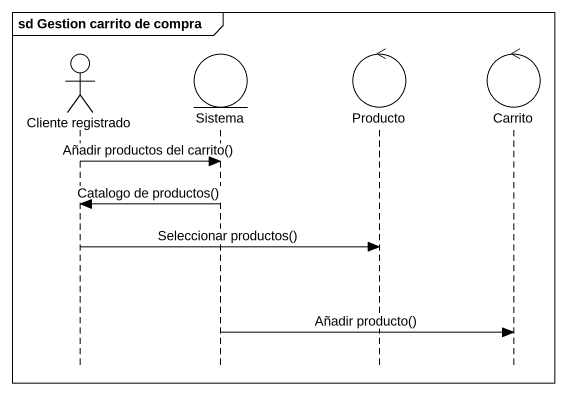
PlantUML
@startuml
mainframe sd Gestion carrito de compra
hide footbox
actor "Cliente registrado" as Cliente_registrado
entity Sistema
control Producto
control Carrito

Cliente_registrado -> Sistema : Añadir productos del carrito()
Sistema -> Cliente_registrado : Catalogo de productos()
Cliente_registrado -> Producto : Seleccionar productos()
Sistema -> Carrito : Añadir producto()
@enduml
